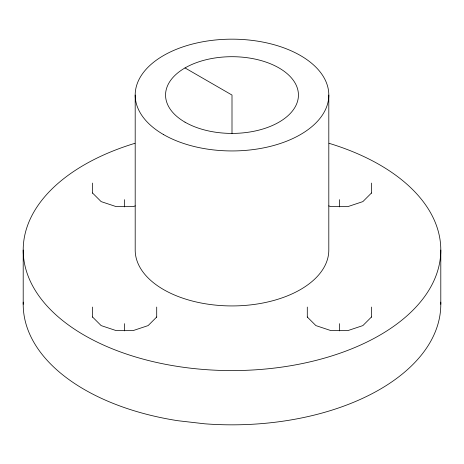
<?xml version="1.0" encoding="UTF-8"?>
<svg xmlns="http://www.w3.org/2000/svg" width="464" height="464" viewBox="0 0 464 464"><rect width="100%" height="100%" fill="white"/><g stroke="black" fill="none" stroke-linecap="round" stroke-linejoin="round"><path stroke-width="0.7" d="M156.71 316.999L148.109 325.595L133.22 330.559L116.023 330.559L101.135 325.595L92.539 316.999M371.461 193.012L362.865 201.608L347.977 206.573L330.78 206.573L328.75 205.894M371.461 316.999L362.865 325.595L347.977 330.559L330.78 330.559L315.891 325.595L307.29 316.999M135.25 205.894L133.22 206.573L116.023 206.573L101.135 201.608L92.539 193.012M185.02 67.935L232 95.056L232 133.441M440.8 250.044L440.8 304.285M371.461 183.083L371.461 193.21M371.461 307.069L371.461 317.196M339.375 199.671L339.375 206.903M339.375 323.657L339.375 330.89M328.808 95.056L328.808 250.044A96.808 55.889 0 0 1 232 305.933A96.808 55.889 0 0 1 135.192 250.044L135.192 95.056M307.29 307.069L307.29 317.196M156.71 307.069L156.71 317.196M124.625 199.671L124.625 206.903M124.625 323.657L124.625 330.89M92.539 183.083L92.539 193.21M92.539 307.069L92.539 317.196M23.2 250.044L23.2 304.285M440.765 302.139A208.8 120.547 0 0 1 204.746 423.806L177.961 420.726A208.8 120.547 0 0 1 23.235 302.139M329.092 143.318A208.8 120.547 0 0 1 393.721 326.291A208.8 120.547 0 0 1 70.279 326.291A208.8 120.547 0 0 1 134.908 143.318M163.548 134.577A96.808 55.889 0 0 0 325.508 109.521A96.808 55.889 0 0 0 206.944 41.07A96.808 55.889 0 0 0 163.548 134.577M185.02 122.177A66.439 38.355 0 0 0 296.171 104.98A66.439 38.355 0 0 0 214.803 58.006A66.439 38.355 0 0 0 185.02 122.177"/></g></svg>
